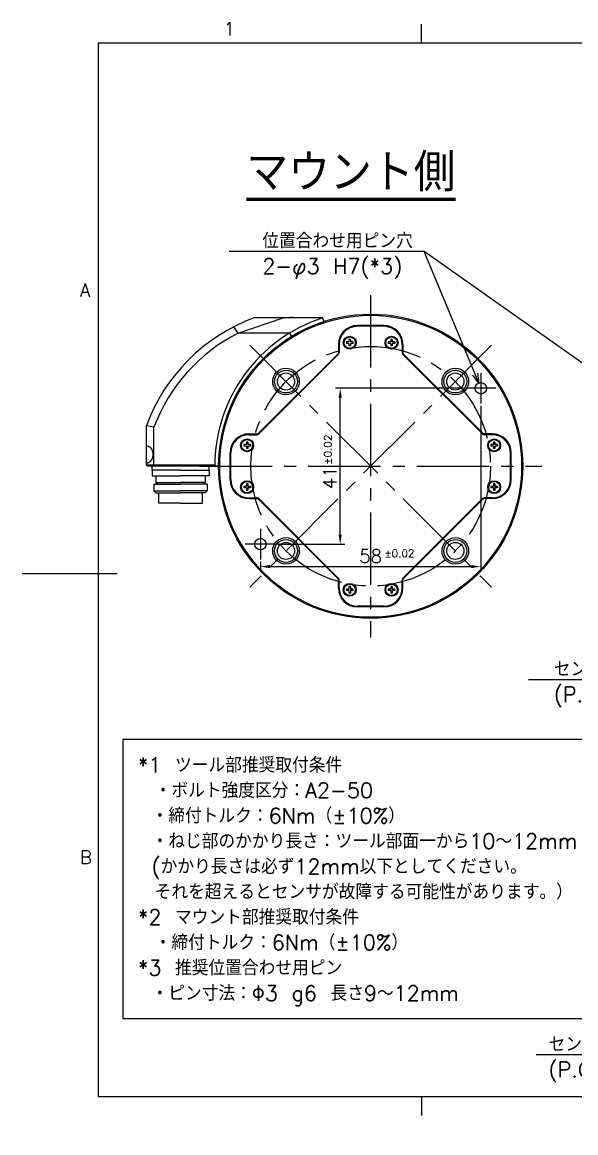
# Model space of a CAD drawing. Extents: x 0 to 418, y 0 to 295.
# Drawn here: x 0 to 145.6, y 0.5 to 292.6 of the extents above; entities that cross this region are included whole.
import ezdxf
from ezdxf import colors
from ezdxf.entities.mleader import LeaderData, LeaderLine
from ezdxf.math import Vec2, Vec3

# ---------------------------------------------------------------- set-up
doc = ezdxf.new("R2010")
doc.units = 0
doc.header["$MEASUREMENT"] = 0
doc.linetypes.add('CENTER2', pattern=[28.575, 19.05, -3.175, 3.175, -3.175])
doc.layers.get('0').update_dxf_attribs({"linetype": 'CONTINUOUS'})
doc.layers.get('DEFPOINTS').update_dxf_attribs({"linetype": 'CONTINUOUS'})
for name, color, linetype in [('テキスト', 4, 'CONTINUOUS'), ('中心線', 1, 'CENTER2'), ('図面枠', 7, 'CONTINUOUS'), ('外形線', 3, 'CONTINUOUS'), ('外形補助線', 11, 'CONTINUOUS'), ('寸法', 4, 'CONTINUOUS')]:
    doc.layers.add(name, color=color, linetype=linetype)
doc.styles.get("Standard").update_dxf_attribs({"font": 'txt.shx', "bigfont": 'extfont2.shx'})
doc.dimstyles.get("Standard").update_dxf_attribs({"dimtxt": 3.5, "dimasz": 2.5, "dimexe": 1.25, "dimexo": 0.625, "dimgap": 1, "dimtad": 1, "dimdec": 4, "dimdsep": 46, "dimtxsty": 'STANDARD', "dimcen": 0, "dimadec": 0, "dimazin": 0, "dimtfac": 0.6, "dimtdec": 4, "dimtmove": 2, "dimatfit": 3, "dimfxl": 1, "dimtolj": 1, "dimarcsym": 0})

# ---------------------------------------------------------------- blocks, each defined once
blk = doc.blocks.new('*D28')
at = {"layer": 'DEFPOINTS', "color": 0}
for p in [(120.66, 192.28), (62.66, 151.28), (120.66, 149.39)]:
    blk.add_point(p, dxfattribs=at)
at = {"layer": '寸法', "color": 0, "lineweight": -2}
for p, q in [((120.66, 191.65), (120.66, 148.14)), ((62.66, 150.65), (62.66, 148.14)), ((65.16, 149.39), (118.16, 149.39))]:
    blk.add_line(p, q, dxfattribs=at)
at = {"layer": '寸法', "color": 0}
for points in [[(65.16, 149.81), (65.16, 148.98), (62.66, 149.39)], [(118.16, 149.81), (118.16, 148.98), (120.66, 149.39)]]:
    blk.add_solid(points, dxfattribs=at)
at = {"layer": '寸法', "color": 0, "insert": (91.66, 152.14), "char_height": 3.5, "attachment_point": 5}
blk.add_mtext('\\A1;58', dxfattribs=at)
blk = doc.blocks.new('*D10')
at = {"layer": 'DEFPOINTS', "color": 0}
for p in [(83.66, 196.28), (116.66, 196.28), (66.66, 155.28)]:
    blk.add_point(p, dxfattribs=at)
at = {"layer": '寸法', "color": 0, "lineweight": -2}
for p, q in [((116.04, 196.28), (82.41, 196.28)), ((83.66, 157.78), (83.66, 193.78)), ((67.29, 155.28), (84.91, 155.28))]:
    blk.add_line(p, q, dxfattribs=at)
at = {"layer": '寸法', "color": 0}
for points in [[(83.24, 193.78), (84.07, 193.78), (83.66, 196.28)], [(83.24, 157.78), (84.07, 157.78), (83.66, 155.28)]]:
    blk.add_solid(points, dxfattribs=at)
at = {"layer": '寸法', "color": 0, "insert": (80.91, 172.76), "char_height": 3.5, "attachment_point": 5, "rotation": 90}
blk.add_mtext('\\A1;41', dxfattribs=at)
blk = doc.blocks.new('_OPEN30')
at = {"color": 0, "linetype": 'ByBlock'}
for p, q in [((-1, 0.27), (0, 0)), ((0, 0), (-1, -0.27)), ((0, 0), (-1, 0))]:
    blk.add_line(p, q, dxfattribs=at)

msp = doc.modelspace()

# ---------------------------------------------------------------- linework, layer by layer
at = {"layer": 'テキスト'}
msp.add_lwpolyline([(26.44998, 30.56882), (156.05006, 30.56882), (156.05006, 103.90783), (26.44998, 103.90783)], close=True, dxfattribs=at)
at = {"layer": '中心線'}
for p, q in [((91.66347, 220.77632), (91.66347, 130.77632)), ((123.48328, 207.59612), (59.84367, 143.95651)), ((59.84367, 207.59612), (123.48328, 143.95651)), ((120.66347, 200.27632), (120.66347, 192.27632)), ((124.66347, 196.27632), (116.66347, 196.27632)), ((46.66347, 175.77632), (136.66347, 175.77632)), ((62.66347, 159.27632), (62.66347, 151.27632)), ((66.66347, 155.27632), (58.66347, 155.27632))]:
    msp.add_line(p, q, dxfattribs=at)
msp.add_circle((91.66347, 175.77632), 31.5, dxfattribs=at)
at = {"layer": '図面枠'}
for p, q in [((105, 287), (105, 292)), ((410, 287), (20, 287)), ((20, 287), (20, 10)), ((25, 147.5), (0, 147.5)), ((20, 10), (410, 10)), ((105, 10), (105, 5))]:
    msp.add_line(p, q, dxfattribs=at)
at = {"layer": '外形線'}
for p, q in [((56.80682, 210.77632), (68.66347, 214.77632)), ((79.01436, 214.77632), (60.96018, 214.77632)), ((70.21092, 214.77632), (70.40483, 214.88828)), ((79.01436, 214.77632), (79.32288, 213.8251)), ((56.80682, 210.77632), (55.64644, 212.42899)), ((70.30932, 210.77632), (56.80682, 210.77632)), ((70.30932, 210.77632), (70.83015, 209.92266)), ((95.16347, 212.77632), (88.16347, 212.77632)), ((95.16347, 212.57632), (88.16347, 212.57632)), ((83.16347, 207.77632), (83.16347, 205.46008)), ((83.36347, 207.77632), (83.36347, 205.79145)), ((85.96347, 208.47632), (85.31347, 208.47632)), ((85.31347, 208.47632), (85.31347, 208.07632)), ((85.96347, 208.07632), (85.31347, 208.07632)), ((86.36347, 209.12632), (85.96347, 209.12632)), ((85.96347, 209.12632), (85.96347, 208.47632)), ((85.96347, 208.07632), (85.96347, 207.42632)), ((86.36347, 207.42632), (85.96347, 207.42632)), ((86.36347, 209.12632), (86.36347, 208.47632)), ((87.01347, 208.47632), (86.36347, 208.47632)), ((86.36347, 208.07632), (86.36347, 207.42632)), ((87.01347, 208.07632), (86.36347, 208.07632)), ((87.01347, 208.47632), (87.01347, 208.07632)), ((96.31347, 208.47632), (96.31347, 208.07632)), ((96.96347, 208.47632), (96.31347, 208.47632)), ((96.96347, 208.07632), (96.31347, 208.07632)), ((96.96347, 209.12632), (96.96347, 208.47632)), ((97.36347, 209.12632), (96.96347, 209.12632)), ((96.96347, 208.07632), (96.96347, 207.42632)), ((97.36347, 207.42632), (96.96347, 207.42632)), ((97.36347, 209.12632), (97.36347, 208.47632)), ((98.01347, 208.47632), (97.36347, 208.47632)), ((98.01347, 208.07632), (97.36347, 208.07632)), ((97.36347, 208.07632), (97.36347, 207.42632)), ((98.01347, 208.47632), (98.01347, 208.07632)), ((99.96347, 207.77632), (99.96347, 205.79145)), ((100.16347, 207.77632), (100.16347, 205.46008)), ((83.16347, 205.46008), (61.97971, 184.27632)), ((83.07058, 205.08435), (62.35544, 184.36921)), ((100.16347, 205.46008), (121.34724, 184.27632)), ((100.25637, 205.08435), (120.9715, 184.36921)), ((32.66457, 176.07632), (32.6644, 186.48209)), ((32.6644, 186.48209), (34.6644, 186.11889)), ((34.66457, 176.07635), (34.6644, 186.11889)), ((59.66347, 184.27632), (61.97971, 184.27632)), ((59.66347, 184.07632), (61.64834, 184.07632)), ((123.66347, 184.27632), (121.34724, 184.27632)), ((123.66347, 184.07632), (121.67861, 184.07632)), ((58.31347, 181.47632), (58.31347, 181.07632)), ((58.96347, 181.47632), (58.31347, 181.47632)), ((58.96347, 182.12632), (58.96347, 181.47632)), ((59.36347, 182.12632), (58.96347, 182.12632)), ((59.36347, 182.12632), (59.36347, 181.47632)), ((60.01347, 181.47632), (59.36347, 181.47632)), ((60.01347, 181.47632), (60.01347, 181.07632)), ((123.31347, 181.47632), (123.31347, 181.07632)), ((123.96347, 181.47632), (123.31347, 181.47632)), ((123.96347, 182.12632), (123.96347, 181.47632)), ((124.36347, 182.12632), (123.96347, 182.12632)), ((124.36347, 182.12632), (124.36347, 181.47632)), ((125.01347, 181.47632), (124.36347, 181.47632)), ((125.01347, 181.47632), (125.01347, 181.07632)), ((54.66347, 172.27632), (54.66347, 179.27632)), ((54.86347, 172.27632), (54.86347, 179.27632)), ((58.96347, 181.07632), (58.31347, 181.07632)), ((58.96347, 181.07632), (58.96347, 180.42632)), ((59.36347, 180.42632), (58.96347, 180.42632)), ((60.01347, 181.07632), (59.36347, 181.07632)), ((59.36347, 181.07632), (59.36347, 180.42632)), ((123.96347, 181.07632), (123.31347, 181.07632)), ((123.96347, 181.07632), (123.96347, 180.42632)), ((124.36347, 180.42632), (123.96347, 180.42632)), ((125.01347, 181.07632), (124.36347, 181.07632)), ((124.36347, 181.07632), (124.36347, 180.42632)), ((128.46347, 172.27632), (128.46347, 179.27632)), ((128.66347, 172.27632), (128.66347, 179.27632)), ((50.66347, 176.07632), (32.66457, 176.07632)), ((32.66457, 176.07632), (32.96457, 175.77632)), ((50.66347, 175.77632), (32.96457, 175.77632)), ((34.16347, 174.77632), (34.16347, 175.77632)), ((34.66457, 176.07635), (34.96457, 175.77635)), ((49.16347, 174.77632), (49.16347, 175.77632)), ((51.66347, 175.77632), (50.66347, 175.77632)), ((34.15726, 173.28563), (41.65726, 173.28563)), ((34.16347, 174.77632), (34.16347, 173.28563)), ((41.66347, 174.77632), (34.16347, 174.77632)), ((35.16347, 173.28563), (35.16347, 171.53563)), ((41.66347, 174.77632), (49.16347, 174.77632)), ((49.16347, 173.28563), (41.66347, 173.28563)), ((48.16347, 173.28563), (48.16347, 171.53563)), ((49.16347, 174.77632), (49.16347, 173.28563)), ((34.66347, 171.03563), (34.66347, 169.28563)), ((34.66347, 171.03563), (41.66347, 171.03563)), ((35.16347, 171.53563), (41.66347, 171.53563)), ((35.16347, 171.53563), (35.66347, 171.03563)), ((48.16347, 171.53563), (41.66347, 171.53563)), ((48.66347, 171.03563), (41.66347, 171.03563)), ((48.16347, 171.53563), (47.66347, 171.03563)), ((48.66347, 171.03563), (48.66347, 169.28563)), ((58.96347, 170.47632), (58.31347, 170.47632)), ((58.31347, 170.47632), (58.31347, 170.07632)), ((58.96347, 170.07632), (58.31347, 170.07632)), ((59.36347, 171.12632), (58.96347, 171.12632)), ((58.96347, 171.12632), (58.96347, 170.47632)), ((58.96347, 170.07632), (58.96347, 169.42632)), ((59.36347, 169.42632), (58.96347, 169.42632)), ((59.36347, 171.12632), (59.36347, 170.47632)), ((60.01347, 170.47632), (59.36347, 170.47632)), ((59.36347, 170.07632), (59.36347, 169.42632)), ((60.01347, 170.07632), (59.36347, 170.07632)), ((60.01347, 170.47632), (60.01347, 170.07632)), ((123.31347, 170.47632), (123.31347, 170.07632)), ((123.96347, 170.47632), (123.31347, 170.47632)), ((123.96347, 170.07632), (123.31347, 170.07632)), ((123.96347, 171.12632), (123.96347, 170.47632)), ((124.36347, 171.12632), (123.96347, 171.12632)), ((123.96347, 170.07632), (123.96347, 169.42632)), ((124.36347, 169.42632), (123.96347, 169.42632)), ((124.36347, 171.12632), (124.36347, 170.47632)), ((125.01347, 170.47632), (124.36347, 170.47632)), ((125.01347, 170.07632), (124.36347, 170.07632)), ((124.36347, 170.07632), (124.36347, 169.42632)), ((125.01347, 170.47632), (125.01347, 170.07632)), ((34.66347, 169.28563), (41.66347, 169.28563)), ((34.66347, 169.28563), (35.16347, 168.78563)), ((35.16347, 168.78563), (41.66347, 168.78563)), ((35.91347, 166.03563), (35.91347, 168.78563)), ((48.66347, 169.28563), (41.66347, 169.28563)), ((48.16347, 168.78563), (41.66347, 168.78563)), ((47.41347, 166.03563), (47.41347, 168.78563)), ((48.66347, 169.28563), (48.16347, 168.78563)), ((59.66347, 167.47632), (61.64834, 167.47632)), ((59.66347, 167.27632), (61.97971, 167.27632)), ((61.97971, 167.27632), (83.16347, 146.09255)), ((62.35544, 167.18342), (83.07058, 146.46829)), ((121.34724, 167.27632), (100.16347, 146.09255)), ((120.9715, 167.18342), (100.25637, 146.46829)), ((123.66347, 167.27632), (121.34724, 167.27632)), ((123.66347, 167.47632), (121.67861, 167.47632)), ((41.66347, 166.03563), (35.91347, 166.03563)), ((41.66347, 166.03563), (47.41347, 166.03563)), ((83.16347, 143.77632), (83.16347, 146.09255)), ((100.16347, 143.77632), (100.16347, 146.09255)), ((83.36347, 143.77632), (83.36347, 145.76118)), ((85.31347, 143.47632), (85.31347, 143.07632)), ((85.96347, 143.47632), (85.31347, 143.47632)), ((85.96347, 144.12632), (85.96347, 143.47632)), ((86.36347, 144.12632), (85.96347, 144.12632)), ((86.36347, 144.12632), (86.36347, 143.47632)), ((87.01347, 143.47632), (86.36347, 143.47632)), ((87.01347, 143.47632), (87.01347, 143.07632)), ((96.96347, 143.47632), (96.31347, 143.47632)), ((96.31347, 143.47632), (96.31347, 143.07632)), ((97.36347, 144.12632), (96.96347, 144.12632)), ((96.96347, 144.12632), (96.96347, 143.47632)), ((97.36347, 144.12632), (97.36347, 143.47632)), ((98.01347, 143.47632), (97.36347, 143.47632)), ((98.01347, 143.47632), (98.01347, 143.07632)), ((99.96347, 143.77632), (99.96347, 145.76118)), ((85.96347, 143.07632), (85.31347, 143.07632)), ((85.96347, 143.07632), (85.96347, 142.42632)), ((86.36347, 142.42632), (85.96347, 142.42632)), ((87.01347, 143.07632), (86.36347, 143.07632)), ((86.36347, 143.07632), (86.36347, 142.42632)), ((96.96347, 143.07632), (96.31347, 143.07632)), ((96.96347, 143.07632), (96.96347, 142.42632)), ((97.36347, 142.42632), (96.96347, 142.42632)), ((97.36347, 143.07632), (97.36347, 142.42632)), ((98.01347, 143.07632), (97.36347, 143.07632)), ((95.16347, 138.97632), (88.16347, 138.97632)), ((95.16347, 138.77632), (88.16347, 138.77632))]:
    msp.add_line(p, q, dxfattribs=at)
msp.add_polyline3d([(32.67132, 181.17158, 0), (32.71292, 181.17158, 0), (32.75442, 181.16958, 0), (32.79592, 181.16558, 0), (32.83732, 181.16058, 0), (32.87862, 181.15458, 0), (32.91982, 181.14758, 0), (32.96082, 181.13858, 0), (33.00172, 181.12758, 0), (33.04232, 181.11658, 0), (33.08272, 181.10358, 0), (33.12292, 181.08858, 0), (33.16282, 181.07358, 0), (33.20242, 181.05658, 0), (33.24172, 181.03758, 0), (33.28072, 181.01858, 0), (33.31932, 180.99758, 0), (33.35752, 180.97458, 0), (33.39522, 180.95158, 0), (33.43262, 180.92658, 0), (33.46952, 180.90058, 0), (33.50592, 180.87358, 0), (33.54182, 180.84558, 0), (33.57722, 180.81558, 0), (33.61202, 180.78458, 0), (33.64632, 180.75358, 0), (33.67992, 180.72058, 0), (33.71302, 180.68658, 0), (33.74542, 180.65058, 0), (33.77722, 180.61458, 0), (33.80842, 180.57758, 0), (33.83882, 180.53858, 0), (33.86862, 180.49958, 0), (33.89762, 180.45958, 0), (33.92592, 180.41758, 0), (33.95342, 180.37558, 0), (33.98012, 180.33258, 0), (34.00612, 180.28858, 0), (34.03132, 180.24358, 0), (34.05562, 180.19858, 0), (34.07912, 180.15158, 0), (34.10182, 180.10458, 0), (34.12362, 180.05658, 0), (34.14452, 180.00758, 0), (34.16452, 179.95858, 0), (34.18372, 179.90858, 0), (34.20192, 179.85758, 0), (34.21922, 179.80658, 0), (34.23562, 179.75458, 0), (34.25102, 179.70258, 0), (34.26552, 179.64958, 0), (34.27902, 179.59658, 0), (34.29162, 179.54258, 0), (34.30312, 179.48858, 0), (34.31372, 179.43458, 0), (34.32332, 179.37958, 0), (34.33192, 179.32458, 0), (34.33952, 179.26858, 0), (34.34612, 179.21358, 0), (34.35172, 179.15758, 0), (34.35632, 179.10158, 0), (34.35992, 179.04558, 0), (34.36242, 178.98858, 0), (34.36392, 178.93258, 0), (34.36452, 178.87658, 0), (34.36392, 178.81958, 0), (34.36242, 178.76358, 0), (34.35992, 178.70758, 0), (34.35632, 178.65158, 0), (34.35172, 178.59558, 0), (34.34612, 178.53958, 0), (34.33952, 178.48358, 0), (34.33192, 178.42858, 0), (34.32332, 178.37358, 0), (34.31372, 178.31858, 0), (34.30312, 178.26358, 0), (34.29162, 178.20958, 0), (34.27902, 178.15658, 0), (34.26552, 178.10258, 0), (34.25102, 178.05058, 0), (34.23562, 177.99758, 0), (34.21922, 177.94558, 0), (34.20192, 177.89458, 0), (34.18372, 177.84458, 0), (34.16452, 177.79458, 0), (34.14452, 177.74458, 0), (34.12362, 177.69658, 0), (34.10182, 177.64858, 0), (34.07912, 177.60058, 0), (34.05562, 177.55458, 0), (34.03132, 177.50858, 0), (34.00612, 177.46358, 0), (33.98012, 177.41958, 0), (33.95342, 177.37658, 0), (33.92592, 177.33458, 0), (33.89762, 177.29358, 0), (33.86862, 177.25258, 0), (33.83882, 177.21358, 0), (33.80842, 177.17558, 0), (33.77722, 177.13758, 0), (33.74542, 177.10158, 0), (33.71302, 177.06658, 0), (33.67992, 177.03258, 0), (33.64632, 176.99958, 0), (33.61202, 176.96758, 0), (33.57722, 176.93658, 0), (33.54182, 176.90758, 0), (33.50592, 176.87858, 0), (33.46952, 176.85158, 0), (33.43262, 176.82558, 0), (33.39522, 176.80058, 0), (33.35752, 176.77758, 0), (33.31932, 176.75558, 0), (33.28072, 176.73458, 0), (33.24172, 176.71458, 0), (33.20242, 176.69658, 0), (33.16282, 176.67958, 0), (33.12292, 176.66358, 0), (33.08272, 176.64958, 0), (33.04232, 176.63658, 0), (33.00172, 176.62458, 0), (32.96082, 176.61458, 0), (32.91982, 176.60558, 0), (32.87862, 176.59758, 0), (32.83732, 176.59158, 0), (32.79592, 176.58658, 0), (32.75442, 176.58358, 0), (32.71292, 176.58158, 0), (32.67132, 176.58058, 0)], dxfattribs=at)
for centre, radius in [((91.66347, 175.77632), 40), ((91.66347, 175.77632), 39.7), ((86.16347, 208.27632), 1.7), ((86.16347, 208.27632), 1.5), ((97.16347, 208.27632), 1.7), ((97.16347, 208.27632), 1.5), ((69.38961, 198.05018), 3.5), ((113.93734, 198.05018), 3.5), ((69.38961, 198.05018), 3), ((113.93734, 198.05018), 3), ((120.66347, 196.27632), 1.5), ((59.16347, 181.27632), 1.7), ((59.16347, 181.27632), 1.5), ((124.16347, 181.27632), 1.7), ((124.16347, 181.27632), 1.5), ((59.16347, 170.27632), 1.7), ((59.16347, 170.27632), 1.5), ((124.16347, 170.27632), 1.7), ((124.16347, 170.27632), 1.5), ((62.66347, 155.27632), 1.5), ((69.38961, 153.50245), 3.5), ((69.38961, 153.50245), 3), ((113.93734, 153.50245), 3.5), ((113.93734, 153.50245), 3), ((86.16347, 143.27632), 1.7), ((86.16347, 143.27632), 1.5), ((97.16347, 143.27632), 1.7), ((97.16347, 143.27632), 1.5)]:
    msp.add_circle(centre, radius, dxfattribs=at)
for centre, radius, start, end in [((77.66347, 169.77632), 48, 110.3641348, 159.6327046), ((91.66347, 175.77632), 41, 107.9697539, 180), ((70.73348, 213.31595), 1.6063, 65.3877849, 101.8058942), ((77.66347, 169.77632), 46, 116.962389, 159.1897998), ((88.16347, 207.77632), 5, 90, 180), ((88.16347, 207.77632), 4.8, 90, 180), ((95.16347, 207.77632), 5, 0, 90), ((95.16347, 207.77632), 4.8, 0, 90), ((82.36347, 205.79145), 1, 315, 0), ((100.96347, 205.79145), 1, 180, 225), ((59.66347, 179.27632), 5, 90, 180), ((59.66347, 179.27632), 4.8, 90, 180), ((61.64834, 185.07632), 1, 270, 315), ((121.67861, 185.07632), 1, 225, 270), ((123.66347, 179.27632), 5, 0, 90), ((123.66347, 179.27632), 4.8, 0, 90), ((59.66347, 172.27632), 5, 180, 270), ((59.66347, 172.27632), 4.8, 180, 270), ((123.66347, 172.27632), 4.8, 270, 0), ((123.66347, 172.27632), 5, 270, 0), ((61.64834, 166.47632), 1, 45, 90), ((121.67861, 166.47632), 1, 90, 135), ((82.36347, 145.76118), 1, 0, 45), ((100.96347, 145.76118), 1, 135, 180), ((88.16347, 143.77632), 5, 180, 270), ((88.16347, 143.77632), 4.8, 180, 270), ((95.16347, 143.77632), 4.8, 270, 0), ((95.16347, 143.77632), 5, 270, 0)]:
    msp.add_arc(centre, radius, start, end, dxfattribs=at)
at = {"layer": '外形補助線', "color": 11}
for centre in [(69.38961, 198.05018), (113.93734, 198.05018), (69.38961, 153.50245), (113.93734, 153.50245)]:
    msp.add_circle(centre, 2.25, dxfattribs=at)

# ---------------------------------------------------------------- texts
at = {"layer": 'テキスト', "lineweight": 60, "insert": (58.98269, 258.0404), "char_height": 10, "attachment_point": 1}
msp.add_mtext_dynamic_manual_height_columns('{\\Lマウント側}', width=159.4245971, gutter_width=20, heights=[0], dxfattribs=at)
at = {"layer": 'テキスト', "insert": (30.45354, 99.20121), "char_height": 4, "attachment_point": 1}
msp.add_mtext_dynamic_manual_height_columns('*1 ツール部推奨取付条件\\P\u3000・ボルト強度区分：A2-50\\P ・締付トルク：6Nm（±10%）\\P ・ねじ部のかかり長さ：ツール部面一から10～12mm\\P (かかり長さは必ず12mm以下としてください。\\P\u3000それを超えるとセンサが故障する可能性があります。）\\P*2 マウント部推奨取付条件\\P\u3000・締付トルク：6Nm（±10%）\\P*3 推奨位置合わせ用ピン\\P ・ピン寸法：Φ3 g6 長さ9～12mm', width=169.0650029, gutter_width=20, heights=[0], dxfattribs=at)
at = {"layer": '図面枠'}
for s, p in [('1', (52.98179, 289.05118)), ('A', (15.1901, 220.35889)), ('B', (15.1548, 71.18641))]:
    msp.add_text(s, height=3.5, dxfattribs=at).set_placement(p)
at = {"layer": '寸法'}
msp.add_text('±0.02', height=2, rotation=90, dxfattribs=at).set_placement((81.40304, 176.18905))
msp.add_text('±0.02', height=2, dxfattribs=at).set_placement((95.29874, 151.8581))

# ---------------------------------------------------------------- dimensions: what is measured, and where the dimension line sits
dim = msp.add_linear_dim(base=(83.65519, 196.27632), p1=(66.66347, 155.27632), p2=(116.66347, 196.27632), angle=90, dimstyle='STANDARD', dxfattribs=at)
dim.commit()
dim.dimension.update_dxf_attribs({"geometry": '*D10', "text_midpoint": (80.90519, 172.76486), "dimtype": 160})
dim = msp.add_linear_dim(base=(120.66347, 149.39317), p1=(62.66347, 151.27632), p2=(120.66347, 192.27632), dimstyle='STANDARD', dxfattribs=at)
dim.commit()
dim.dimension.update_dxf_attribs({"geometry": '*D28', "text_midpoint": (91.66347, 152.14317)})

# ---------------------------------------------------------------- leaders
at = {"layer": 'テキスト'}
ml = msp.add_multileader_mtext('Standard', dxfattribs=at)
ml.set_content('位置合わせ用ピン穴 \\P2-φ3 H7(*3)  ', color=256, style='STANDARD')
ml.set_leader_properties()
ml.set_arrow_properties(name='OPEN30')
ml.build(insert=Vec2(0, 0))
ml.multileader.update_dxf_attribs({"text_left_attachment_type": 6, "text_right_attachment_type": 6, "dogleg_length": 0.36, "arrow_head_size": 2.5})
ctx = ml.context
ctx.base_point, ctx.arrow_head_size, ctx.landing_gap_size, ctx.plane_origin = Vec3(63.06911, 232.25728), 2.5, 0.09, Vec3(171.24921, 190.9977)
ctx.left_attachment, ctx.right_attachment = 6, 6
notes = []
notes.append((ctx, [(0, (1, 1, 0), (105.74244, 232.25728), (-1, 0), 0.36, [(0, [(156.66347, 196.27632)], 0, [])])]))
ctx.mtext.insert, ctx.mtext.flow_direction = Vec3(63.15911, 237.05728), 5
ml = msp.add_multileader_mtext('Standard', dxfattribs=at)
ml.set_content('', color=256, style='STANDARD')
ml.set_leader_properties()
ml.set_arrow_properties(name='OPEN30')
ml.build(insert=Vec2(0, 0))
ml.multileader.update_dxf_attribs({"text_left_attachment_type": 6, "text_right_attachment_type": 6, "dogleg_length": 0.36, "arrow_head_size": 2.5})
ctx = ml.context
ctx.base_point, ctx.arrow_head_size, ctx.landing_gap_size, ctx.plane_origin = Vec3(105.20244, 232.25728), 2.5, 0.09, Vec3(135.24921, 190.9977)
ctx.left_attachment, ctx.right_attachment = 6, 6
notes.append((ctx, [(0, (1, 1, 0), (105.74244, 232.25728), (-1, 0), 0.36, [(0, [(120.08888, 197.6619)], 0, [])])]))
ctx.mtext.insert, ctx.mtext.flow_direction = Vec3(105.29244, 236.25728), 5
at = {"layer": '寸法'}
ml = msp.add_multileader_mtext('Standard', dxfattribs=at)
ml.set_content('センサ取付用タップ穴\u30004-M6×1.0\\P(P.C.D.Φ63) (*1)', color=256, style='STANDARD')
ml.set_leader_properties()
ml.set_arrow_properties(name='OPEN30')
ml.build(insert=Vec2(0, 0))
ml.multileader.update_dxf_attribs({"text_left_attachment_type": 6, "text_right_attachment_type": 6, "dogleg_length": 0.36, "arrow_head_size": 2.5})
ctx = ml.context
ctx.base_point, ctx.arrow_head_size, ctx.landing_gap_size, ctx.plane_origin = Vec3(139.7518, 119.64262), 2.5, 0.09, Vec3(235.38961, 97.42711)
ctx.left_attachment, ctx.right_attachment = 6, 6
notes.append((ctx, [(0, (1, 1, 0), (219.8918, 119.64262), (-1, 0), 0.36, [(0, [(235.38961, 97.42711)], 0, [])])]))
ctx.mtext.insert, ctx.mtext.flow_direction = Vec3(139.8418, 124.44262), 5
ml = msp.add_multileader_mtext('Standard', dxfattribs=at)
ml.set_content('センサ内蔵低頭ボルト 4-M6×1.0\\P(P.C.D.Φ63) (*2)', color=256, style='STANDARD')
ml.set_leader_properties()
ml.set_arrow_properties(name='OPEN30')
ml.build(insert=Vec2(0, 0))
ml.multileader.update_dxf_attribs({"text_left_attachment_type": 6, "text_right_attachment_type": 6, "dogleg_length": 0.36, "arrow_head_size": 2.5})
ctx = ml.context
ctx.base_point, ctx.arrow_head_size, ctx.landing_gap_size, ctx.plane_origin = Vec3(138.37114, 20.97679), 2.5, 0.09, Vec3(235.38961, 59.92711)
ctx.left_attachment, ctx.right_attachment = 6, 6
notes.append((ctx, [(0, (1, 1, 0), (217.71114, 20.97679), (-1, 0), 0.36, [(0, [(235.38961, 59.92711)], 0, [])])]))
ctx.mtext.insert, ctx.mtext.flow_direction = Vec3(138.46114, 25.77679), 5
for ctx, leaders in notes:
    for number, flags, end, landing, length, lines in leaders:
        leader = LeaderData()
        leader.index, (leader.has_last_leader_line, leader.has_dogleg_vector, leader.attachment_direction) = number, flags
        leader.last_leader_point, leader.dogleg_vector, leader.dogleg_length = Vec3(end), Vec3(landing), length
        for number, points, colour, breaks in lines:
            line = LeaderLine()
            line.index, line.vertices, line.color, line.breaks = number, Vec3.list(points), colors.encode_raw_color(colour), breaks
            leader.lines.append(line)
        ctx.leaders.append(leader)

doc.saveas('drawing.dxf')
